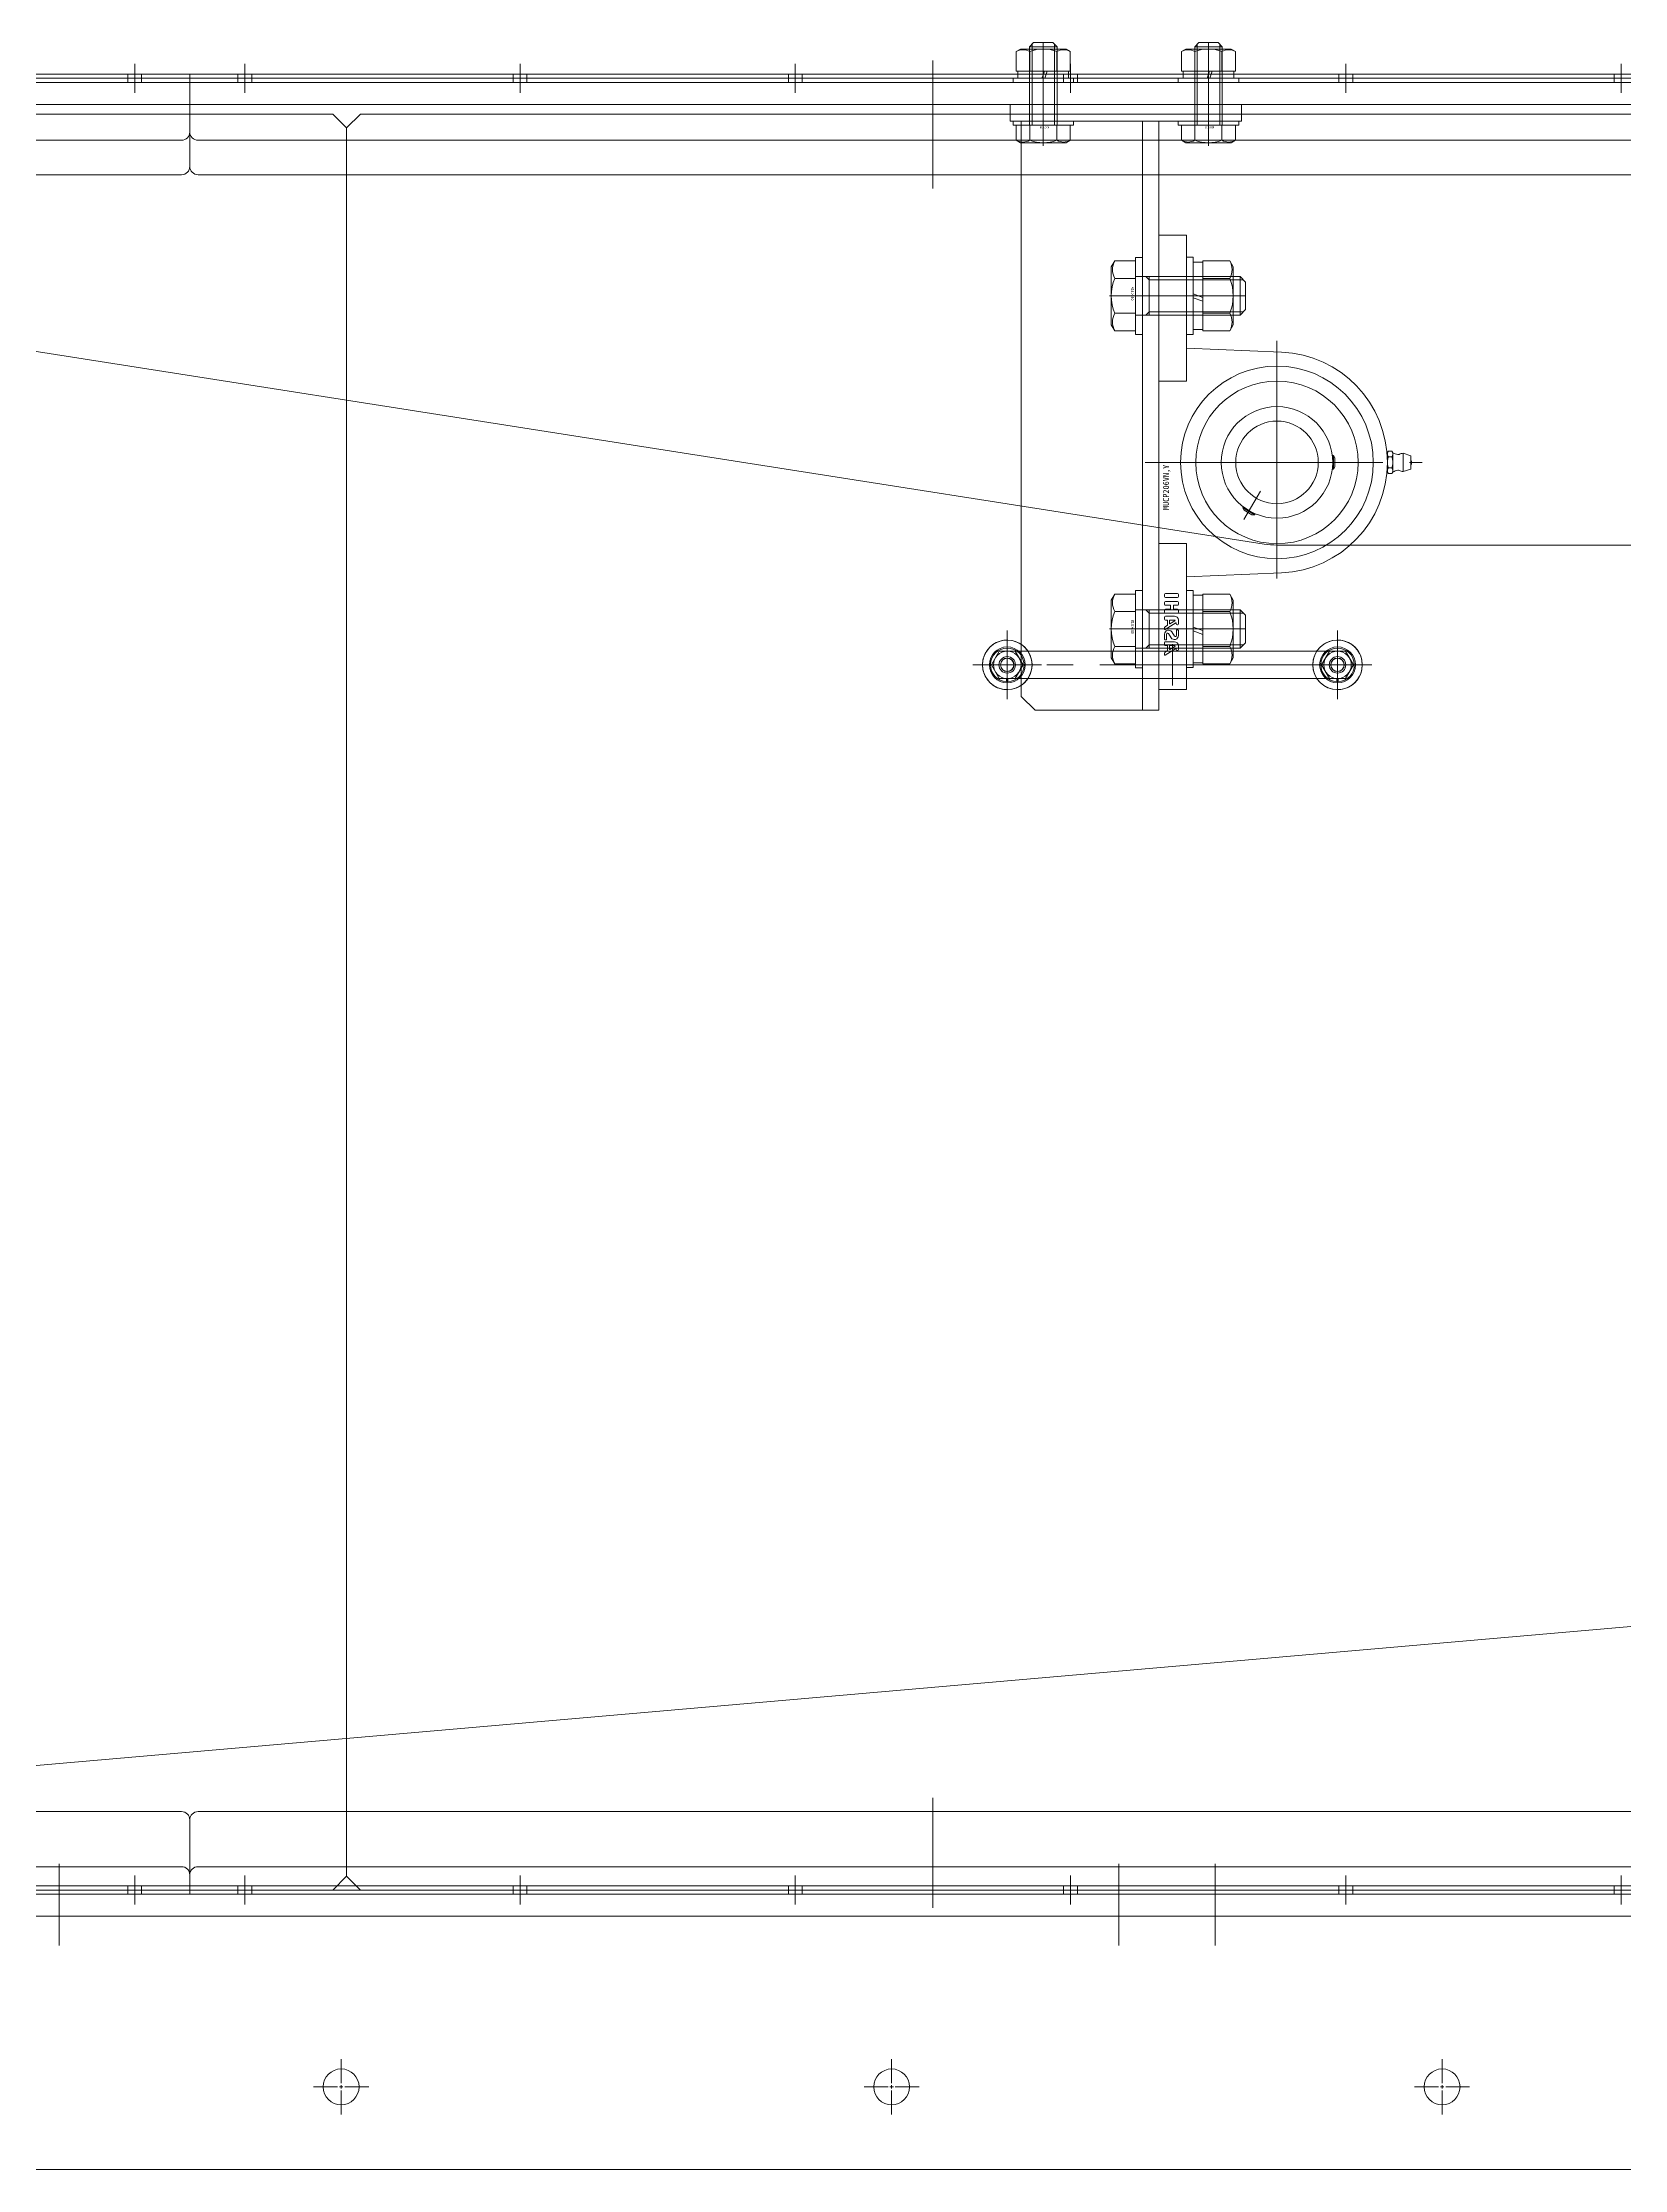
# Model space of a CAD drawing. Units: millimetres at full size. Extents: x -32787 to 32787, y -11878 to 14562.
# Drawn here: x -22022 to -21448, y 6488 to 7261 of the extents above; entities that cross this region are included whole.
import ezdxf
from ezdxf.enums import TextEntityAlignment as Align

# ---------------------------------------------------------------- set-up
doc = ezdxf.new("R2010")
doc.units = ezdxf.units.MM
doc.header["$LTSCALE"] = 9.6
doc.linetypes.add('CHAIN2', pattern=[12, 9, -1, 1, -1])
doc.linetypes.add('DOUBLE_CHAIN2', pattern=[12.8, 9, -1, 0.6, -0.6, 0.6, -1])
for name, color, linetype, lineweight in [('0-5_10_DRAFT', 1, 'Continuous', 9), ('0-7_01_外形線', 134, 'Continuous', 9), ('0-8_04_中心線', 4, 'CHAIN2', 9), ('0-9_03_かくれ線', 5, 'Continuous', 9), ('0-A_06_PHANTOM', 2, 'DOUBLE_CHAIN2', 9), ('0-B_02_細線', 6, 'Continuous', 9), ('0-D_10_補助線', 1, 'Continuous', 9)]:
    doc.layers.add(name, color=color, linetype=linetype, lineweight=lineweight)
doc.styles.add('ＭＳ ゴシック', font='')
doc.styles.get('ＭＳ ゴシック').set_extended_font_data('MS Gothic')

# ---------------------------------------------------------------- blocks, each defined once
blk = doc.blocks.new('A$C630344D5_1_1_1')
at = {"layer": '0-5_10_DRAFT'}
for p, q in [((1160, 174.77), (1160, 185.63)), ((1165.43, 180.2), (1154.57, 180.2))]:
    blk.add_line(p, q, dxfattribs=at)
at = {"layer": '0-9_03_かくれ線'}
for p, q in [((2034.004, 286.766), (1164.644, 150.562)), ((1160, 150.2), (280, 150.2)), ((312.606, -179.913), (1997.395, -326.787))]:
    blk.add_line(p, q, dxfattribs=at)
blk.add_arc((1160, 180.2), 30, 270, 278.90426, dxfattribs=at)
blk = doc.blocks.new('U5471')
at = {"layer": '0-8_04_中心線'}
for p, q in [((0, 1.8), (0, 12.5)), ((-12.5, 0), (-1.8, 0)), ((1.8, 0), (12.5, 0)), ((0, -12.5), (0, -1.8))]:
    blk.add_line(p, q, dxfattribs=at)
at = {"layer": '0-8_04_中心線', "linetype": 'Continuous'}
for p, q in [((-0.9, 0), (0.9, 0)), ((0, -0.9), (0, 0.9))]:
    blk.add_line(p, q, dxfattribs=at)
blk = doc.blocks.new('U5470')
at = {"layer": '0-8_04_中心線'}
for p, q in [((0, 1.8), (0, 12.5)), ((-12.5, 0), (-1.8, 0)), ((1.8, 0), (12.5, 0)), ((0, -12.5), (0, -1.8))]:
    blk.add_line(p, q, dxfattribs=at)
at = {"layer": '0-8_04_中心線', "linetype": 'Continuous'}
for p, q in [((-0.9, 0), (0.9, 0)), ((0, -0.9), (0, 0.9))]:
    blk.add_line(p, q, dxfattribs=at)
blk = doc.blocks.new('U5472')
at = {"layer": '0-8_04_中心線'}
for p, q in [((0, 1), (0, 8.5)), ((-8.5, 0), (-1, 0)), ((1, 0), (8.5, 0)), ((0, -8.5), (0, -1))]:
    blk.add_line(p, q, dxfattribs=at)
at = {"layer": '0-8_04_中心線', "linetype": 'Continuous'}
for p, q in [((-0.5, 0), (0.5, 0)), ((0, -0.5), (0, 0.5))]:
    blk.add_line(p, q, dxfattribs=at)
blk = doc.blocks.new('U5473')
at = {"layer": '0-8_04_中心線'}
for p, q in [((0, 1), (0, 8.5)), ((-8.5, 0), (-1, 0)), ((1, 0), (8.5, 0)), ((0, -8.5), (0, -1))]:
    blk.add_line(p, q, dxfattribs=at)
at = {"layer": '0-8_04_中心線', "linetype": 'Continuous'}
for p, q in [((-0.5, 0), (0.5, 0)), ((0, -0.5), (0, 0.5))]:
    blk.add_line(p, q, dxfattribs=at)
blk = doc.blocks.new('U6192')
at = {"layer": '0-8_04_中心線'}
for p, q in [((0, 1.3), (0, 10)), ((-10, 0), (-1.3, 0)), ((1.3, 0), (10, 0)), ((0, -10), (0, -1.3))]:
    blk.add_line(p, q, dxfattribs=at)
at = {"layer": '0-8_04_中心線', "linetype": 'Continuous'}
for p, q in [((-0.65, 0), (0.65, 0)), ((0, -0.65), (0, 0.65))]:
    blk.add_line(p, q, dxfattribs=at)
blk = doc.blocks.new('U6193')
at = {"layer": '0-8_04_中心線'}
for p, q in [((0, 1.3), (0, 10)), ((-10, 0), (-1.3, 0)), ((1.3, 0), (10, 0)), ((0, -10), (0, -1.3))]:
    blk.add_line(p, q, dxfattribs=at)
at = {"layer": '0-8_04_中心線', "linetype": 'Continuous'}
for p, q in [((-0.65, 0), (0.65, 0)), ((0, -0.65), (0, 0.65))]:
    blk.add_line(p, q, dxfattribs=at)
blk = doc.blocks.new('U6194')
at = {"layer": '0-8_04_中心線'}
for p, q in [((0, 1.3), (0, 10)), ((-10, 0), (-1.3, 0)), ((1.3, 0), (10, 0)), ((0, -10), (0, -1.3))]:
    blk.add_line(p, q, dxfattribs=at)
at = {"layer": '0-8_04_中心線', "linetype": 'Continuous'}
for p, q in [((-0.65, 0), (0.65, 0)), ((0, -0.65), (0, 0.65))]:
    blk.add_line(p, q, dxfattribs=at)
blk = doc.blocks.new('U6207')
at = {"layer": '0-8_04_中心線'}
for p, q in [((0, 1.3), (0, 10)), ((-10, 0), (-1.3, 0)), ((1.3, 0), (10, 0)), ((0, -10), (0, -1.3))]:
    blk.add_line(p, q, dxfattribs=at)
at = {"layer": '0-8_04_中心線', "linetype": 'Continuous'}
for p, q in [((-0.65, 0), (0.65, 0)), ((0, -0.65), (0, 0.65))]:
    blk.add_line(p, q, dxfattribs=at)
blk = doc.blocks.new('U6208')
at = {"layer": '0-8_04_中心線'}
for p, q in [((0, 1.3), (0, 10)), ((-10, 0), (-1.3, 0)), ((1.3, 0), (10, 0)), ((0, -10), (0, -1.3))]:
    blk.add_line(p, q, dxfattribs=at)
at = {"layer": '0-8_04_中心線', "linetype": 'Continuous'}
for p, q in [((-0.65, 0), (0.65, 0)), ((0, -0.65), (0, 0.65))]:
    blk.add_line(p, q, dxfattribs=at)
blk = doc.blocks.new('U6209')
at = {"layer": '0-8_04_中心線'}
for p, q in [((0, 1.3), (0, 10)), ((-10, 0), (-1.3, 0)), ((1.3, 0), (10, 0)), ((0, -10), (0, -1.3))]:
    blk.add_line(p, q, dxfattribs=at)
at = {"layer": '0-8_04_中心線', "linetype": 'Continuous'}
for p, q in [((-0.65, 0), (0.65, 0)), ((0, -0.65), (0, 0.65))]:
    blk.add_line(p, q, dxfattribs=at)

msp = doc.modelspace()

# ---------------------------------------------------------------- linework, layer by layer
at = {"layer": '0-7_01_外形線'}
for p, q in [((-21668.643, 7257.443), (-21667.078, 7258.346)), ((-21668.643, 7250.346), (-21668.643, 7257.443)), ((-21667.078, 7258.346), (-21650.578, 7258.346)), ((-21663.828, 7259.196), (-21662.328, 7260.696)), ((-21653.828, 7259.196), (-21663.828, 7259.196)), ((-21663.828, 7258.346), (-21663.828, 7259.196)), ((-21663.735, 7250.346), (-21663.735, 7257.443)), ((-21655.328, 7260.696), (-21662.328, 7260.696)), ((-21653.828, 7259.196), (-21655.328, 7260.696)), ((-21653.92, 7250.346), (-21653.92, 7257.443)), ((-21653.828, 7258.346), (-21653.828, 7259.196)), ((-21649.013, 7257.443), (-21650.578, 7258.346)), ((-21649.013, 7250.346), (-21649.013, 7257.443)), ((-21608.643, 7257.443), (-21607.078, 7258.346)), ((-21608.643, 7250.346), (-21608.643, 7257.443)), ((-21607.078, 7258.346), (-21590.578, 7258.346)), ((-21603.828, 7259.196), (-21602.328, 7260.696)), ((-21593.828, 7259.196), (-21603.828, 7259.196)), ((-21603.828, 7258.346), (-21603.828, 7259.196)), ((-21603.735, 7250.346), (-21603.735, 7257.443)), ((-21595.328, 7260.696), (-21602.328, 7260.696)), ((-21593.828, 7259.196), (-21595.328, 7260.696)), ((-21593.92, 7250.346), (-21593.92, 7257.443)), ((-21593.828, 7258.346), (-21593.828, 7259.196)), ((-21589.013, 7257.443), (-21590.578, 7258.346)), ((-21589.013, 7250.346), (-21589.013, 7257.443)), ((-22508.928, 7249.196), (-21968.928, 7249.196)), ((-22388.549, 7246.196), (-20013.928, 7246.196)), ((-21968.928, 7249.196), (-21428.928, 7249.196)), ((-21968.928, 7228.196), (-21968.928, 7249.196)), ((-21968.928, 7228.196), (-21968.928, 7249.196)), ((-21668.643, 7250.346), (-21649.013, 7250.346)), ((-21668.028, 7250.346), (-21658.418, 7250.346)), ((-21668.028, 7249.196), (-21668.028, 7250.346)), ((-21658.813, 7249.196), (-21658.418, 7250.346)), ((-21657.813, 7249.196), (-21657.418, 7250.346)), ((-21657.418, 7250.346), (-21649.628, 7250.346)), ((-21649.628, 7249.196), (-21649.628, 7250.346)), ((-21608.643, 7250.346), (-21589.013, 7250.346)), ((-21608.028, 7250.346), (-21598.418, 7250.346)), ((-21608.028, 7249.196), (-21608.028, 7250.346)), ((-21598.813, 7249.196), (-21598.418, 7250.346)), ((-21597.813, 7249.196), (-21597.418, 7250.346)), ((-21597.418, 7250.346), (-21589.628, 7250.346)), ((-21589.628, 7249.196), (-21589.628, 7250.346)), ((-22388.549, 7238.196), (-20013.928, 7238.196)), ((-22505.928, 7225.196), (-21971.928, 7225.196)), ((-21965.928, 7225.196), (-21431.928, 7225.196)), ((-21911.928, 7225.196), (-21911.928, 6598.171)), ((-21911.928, 6598.171), (-21911.928, 7225.196)), ((-21551.928, 7039.671), (-21671.928, 7039.671)), ((-21551.928, 7029.671), (-21671.928, 7029.671)), ((-22505.928, 6598.171), (-21971.928, 6598.171)), ((-21965.928, 6598.171), (-21431.928, 6598.171)), ((-21968.928, 6595.171), (-21968.928, 6588.196)), ((-21968.928, 6595.171), (-21968.928, 6588.196)), ((-22508.928, 6588.196), (-21968.928, 6588.196)), ((-21968.928, 6588.196), (-21428.928, 6588.196)), ((-20013.928, 6580.196), (-22513.928, 6580.196)), ((-20013.928, 6580.196), (-22513.928, 6580.196))]:
    msp.add_line(p, q, dxfattribs=at)
msp.add_lwpolyline([(-20013.928, 6488.196), (-22513.928, 6488.196), (-22513.928, 6588.196), (-20013.928, 6588.196)], close=True, dxfattribs=at)
msp.add_lwpolyline([(-20013.928, 6488.196), (-22513.928, 6488.196), (-22513.928, 6588.196), (-20013.928, 6588.196)], close=True, dxfattribs=at)
for centre in [(-21913.928, 6518.196), (-21913.928, 6518.196), (-21713.928, 6518.196), (-21713.928, 6518.196), (-21513.928, 6518.196), (-21513.928, 6518.196)]:
    msp.add_circle(centre, 6.5, dxfattribs=at)
for centre, radius, start, end in [((-21666.189, 7253.193), 4.907, 60.00001, 119.99999), ((-21658.828, 7244.567), 13.779, 69.136, 110.864), ((-21651.466, 7253.193), 4.907, 60.00001, 119.99999), ((-21606.189, 7253.193), 4.907, 60.00001, 119.99999), ((-21598.828, 7244.567), 13.779, 69.136, 110.864), ((-21591.467, 7253.193), 4.907, 60.00001, 119.99999), ((-21971.928, 7228.196), 3, 270, 0), ((-21965.928, 7228.196), 3, 180, 270), ((-21671.928, 7034.671), 9, 33.74899, 326.25101), ((-21671.928, 7034.671), 5, 90, 270), ((-21551.928, 7034.671), 9, 213.74899, 146.25101), ((-21551.928, 7034.671), 5, 270, 90), ((-21971.928, 6595.171), 3, 0, 90), ((-21965.928, 6595.171), 3, 90, 180)]:
    msp.add_arc(centre, radius, start, end, dxfattribs=at)
at = {"layer": '0-8_04_中心線'}
for p, q in [((-21698.928, 7254.196), (-21698.928, 7207.696)), ((-21658.828, 7224.296), (-21658.828, 7260.696)), ((-21658.828, 7258.346), (-21658.828, 7250.346)), ((-21658.828, 7257.318), (-21658.828, 7226.919)), ((-21658.828, 7257.318), (-21658.828, 7226.919)), ((-21598.828, 7224.296), (-21598.828, 7260.696)), ((-21598.828, 7258.346), (-21598.828, 7250.346)), ((-21598.828, 7257.318), (-21598.828, 7226.919)), ((-21988.928, 7252.946), (-21988.928, 7242.446)), ((-21988.928, 7252.946), (-21988.928, 7242.446)), ((-21948.928, 7252.946), (-21948.928, 7242.446)), ((-21848.928, 7252.946), (-21848.928, 7242.446)), ((-21748.928, 7252.946), (-21748.928, 7242.446)), ((-21658.828, 7250.346), (-21658.828, 7247.696)), ((-21658.828, 7247.696), (-21658.828, 7246.196)), ((-21648.928, 7252.946), (-21648.928, 7242.446)), ((-21548.928, 7252.946), (-21548.928, 7242.446)), ((-21548.928, 7252.946), (-21548.928, 7242.446)), ((-21448.928, 7252.946), (-21448.928, 7242.446)), ((-21448.928, 7252.946), (-21448.928, 7242.446)), ((-21658.828, 7245.696), (-21658.828, 7223.196)), ((-21598.828, 7245.696), (-21598.828, 7223.196)), ((-21604.828, 7168.696), (-21634.828, 7168.696)), ((-21634.128, 7168.696), (-21585.328, 7168.696)), ((-21621.828, 7168.696), (-21600.828, 7168.696)), ((-21573.928, 7152.404), (-21573.928, 7063.988)), ((-21621.828, 7108.196), (-21521.228, 7108.196)), ((-21585.928, 7087.411), (-21579.928, 7097.804)), ((-21604.828, 7047.696), (-21634.828, 7047.696)), ((-21634.128, 7047.696), (-21585.328, 7047.696)), ((-21621.828, 7047.696), (-21600.828, 7047.696)), ((-21621.828, 7047.696), (-21600.828, 7047.696)), ((-21611.928, 7042.171), (-21611.928, 7027.171)), ((-21551.928, 7034.671), (-21671.928, 7034.671)), ((-21698.928, 6623.171), (-21698.928, 6583.196)), ((-22016.429, 6569.543), (-22016.429, 6599.158)), ((-22016.429, 6569.543), (-22016.429, 6599.158)), ((-21631.429, 6569.543), (-21631.429, 6599.158)), ((-21631.429, 6569.543), (-21631.429, 6599.158)), ((-21596.429, 6569.543), (-21596.429, 6599.158)), ((-21596.429, 6569.543), (-21596.429, 6599.158)), ((-21988.928, 6594.946), (-21988.928, 6584.446)), ((-21948.928, 6594.946), (-21948.928, 6584.446)), ((-21848.928, 6594.946), (-21848.928, 6584.446)), ((-21748.928, 6594.946), (-21748.928, 6584.446)), ((-21648.928, 6594.946), (-21648.928, 6584.446)), ((-21548.928, 6594.946), (-21548.928, 6584.446)), ((-21448.928, 6594.946), (-21448.928, 6584.446))]:
    msp.add_line(p, q, dxfattribs=at)
at = {"layer": '0-9_03_かくれ線'}
for p, q in [((-21663.828, 7230.696), (-21663.828, 7258.346)), ((-21662.928, 7230.696), (-21662.928, 7258.346)), ((-21654.728, 7230.696), (-21654.728, 7258.346)), ((-21653.828, 7230.696), (-21653.828, 7258.346)), ((-21603.828, 7230.696), (-21603.828, 7258.346)), ((-21602.928, 7230.696), (-21602.928, 7258.346)), ((-21594.728, 7230.696), (-21594.728, 7258.346)), ((-21593.828, 7230.696), (-21593.828, 7258.346)), ((-22508.928, 7247.696), (-21968.928, 7247.696)), ((-22508.928, 7246.196), (-21968.928, 7246.196)), ((-21991.428, 7249.196), (-21991.428, 7246.196)), ((-21991.428, 7249.196), (-21991.428, 7246.196)), ((-21986.428, 7249.196), (-21986.428, 7246.196)), ((-21986.428, 7249.196), (-21986.428, 7246.196)), ((-21968.928, 7249.196), (-21968.928, 7215.696)), ((-21968.928, 7247.696), (-21428.928, 7247.696)), ((-21968.928, 7246.196), (-21428.928, 7246.196)), ((-21951.428, 7249.196), (-21951.428, 7246.196)), ((-21946.428, 7249.196), (-21946.428, 7246.196)), ((-21851.428, 7249.196), (-21851.428, 7246.196)), ((-21846.428, 7249.196), (-21846.428, 7246.196)), ((-21751.428, 7249.196), (-21751.428, 7246.196)), ((-21746.428, 7249.196), (-21746.428, 7246.196)), ((-21668.028, 7247.696), (-21668.028, 7249.196)), ((-21659.328, 7247.696), (-21658.813, 7249.196)), ((-21658.328, 7247.696), (-21657.813, 7249.196)), ((-21651.428, 7249.196), (-21651.428, 7246.196)), ((-21649.628, 7249.196), (-21649.628, 7247.696)), ((-21646.428, 7249.196), (-21646.428, 7246.196)), ((-21608.028, 7247.696), (-21608.028, 7249.196)), ((-21599.328, 7247.696), (-21598.813, 7249.196)), ((-21598.328, 7247.696), (-21597.813, 7249.196)), ((-21589.628, 7249.196), (-21589.628, 7247.696)), ((-21551.428, 7249.196), (-21551.428, 7246.196)), ((-21551.428, 7249.196), (-21551.428, 7246.196)), ((-21546.428, 7249.196), (-21546.428, 7246.196)), ((-21546.428, 7249.196), (-21546.428, 7246.196)), ((-21451.428, 7249.196), (-21451.428, 7246.196)), ((-21451.428, 7249.196), (-21451.428, 7246.196)), ((-21668.643, 7230.696), (-21668.643, 7225.2)), ((-21668.643, 7230.696), (-21649.013, 7230.696)), ((-21663.735, 7230.696), (-21663.735, 7225.2)), ((-21653.92, 7230.696), (-21653.92, 7225.2)), ((-21649.013, 7230.696), (-21649.013, 7225.2)), ((-21622.828, 7232.196), (-21622.828, 7018.196)), ((-21608.643, 7230.696), (-21608.643, 7225.2)), ((-21608.643, 7230.696), (-21589.013, 7230.696)), ((-21603.735, 7230.696), (-21603.735, 7225.2)), ((-21593.92, 7230.696), (-21593.92, 7225.2)), ((-21589.013, 7230.696), (-21589.013, 7225.2)), ((-21668.643, 7225.2), (-21667.078, 7224.296)), ((-21650.578, 7224.296), (-21667.078, 7224.296)), ((-21649.013, 7225.2), (-21650.578, 7224.296)), ((-21608.643, 7225.2), (-21607.078, 7224.296)), ((-21590.578, 7224.296), (-21607.078, 7224.296)), ((-21589.013, 7225.2), (-21590.578, 7224.296)), ((-22505.928, 7212.696), (-21971.928, 7212.696)), ((-21965.928, 7212.696), (-21431.928, 7212.696)), ((-21616.828, 7190.696), (-21616.828, 7185.696)), ((-21616.828, 7140.196), (-21616.828, 7185.696)), ((-21606.828, 7140.196), (-21606.828, 7185.696)), ((-21632.857, 7181.398), (-21634.128, 7179.196)), ((-21634.128, 7158.196), (-21634.128, 7179.196)), ((-21625.328, 7181.398), (-21632.857, 7181.398)), ((-21625.328, 7181.398), (-21625.328, 7155.994)), ((-21606.828, 7154.696), (-21606.828, 7182.696)), ((-21604.328, 7180.946), (-21604.328, 7169.396)), ((-21604.328, 7180.946), (-21600.828, 7180.946)), ((-21600.828, 7181.398), (-21591.099, 7181.398)), ((-21600.828, 7181.398), (-21600.828, 7155.994)), ((-21600.828, 7180.946), (-21600.828, 7168.122)), ((-21591.099, 7181.398), (-21589.828, 7179.196)), ((-21589.828, 7179.196), (-21589.828, 7158.196)), ((-21625.328, 7175.047), (-21632.857, 7175.047)), ((-21625.328, 7175.696), (-21587.328, 7175.696)), ((-21620.328, 7174.496), (-21621.528, 7175.696)), ((-21620.328, 7175.696), (-21620.328, 7161.696)), ((-21620.328, 7174.496), (-21586.128, 7174.496)), ((-21604.328, 7169.396), (-21600.828, 7168.122)), ((-21600.828, 7175.047), (-21591.099, 7175.047)), ((-21587.328, 7175.696), (-21585.328, 7173.696)), ((-21587.328, 7161.696), (-21587.328, 7175.696)), ((-21585.328, 7163.696), (-21585.328, 7173.696)), ((-21625.328, 7162.345), (-21632.857, 7162.345)), ((-21625.328, 7161.696), (-21587.328, 7161.696)), ((-21620.328, 7162.896), (-21621.528, 7161.696)), ((-21620.328, 7162.896), (-21586.128, 7162.896)), ((-21604.328, 7167.996), (-21604.328, 7156.446)), ((-21604.328, 7167.996), (-21600.828, 7166.722)), ((-21600.828, 7166.722), (-21600.828, 7156.446)), ((-21600.828, 7162.345), (-21591.099, 7162.345)), ((-21587.328, 7161.696), (-21585.328, 7163.696)), ((-21632.857, 7155.994), (-21634.128, 7158.196)), ((-21625.328, 7155.994), (-21632.857, 7155.994)), ((-21606.828, 7154.696), (-21604.328, 7154.696)), ((-21600.828, 7156.446), (-21604.328, 7156.446)), ((-21600.828, 7155.994), (-21591.099, 7155.994)), ((-21591.099, 7155.994), (-21589.828, 7158.196)), ((-21606.828, 7149.696), (-21572.265, 7148.262)), ((-21616.828, 7140.196), (-21616.828, 7137.696)), ((-21606.828, 7140.196), (-21606.828, 7137.696)), ((-21616.828, 7078.696), (-21616.828, 7137.696)), ((-21616.828, 7137.696), (-21606.828, 7137.696)), ((-21553.833, 7110.696), (-21553.428, 7110.696)), ((-21553.428, 7110.696), (-21553.428, 7105.696)), ((-21552.928, 7109.83), (-21553.428, 7110.696)), ((-21552.928, 7109.83), (-21552.928, 7106.562)), ((-21533.828, 7111.371), (-21533.954, 7111.371)), ((-21533.828, 7111.696), (-21533.515, 7112.237)), ((-21532.14, 7112.237), (-21533.515, 7112.237)), ((-21532.14, 7110.217), (-21533.515, 7110.217)), ((-21531.828, 7111.696), (-21532.14, 7112.237)), ((-21531.828, 7111.696), (-21531.828, 7111.227)), ((-21531.828, 7111.227), (-21531.828, 7108.196)), ((-21531.828, 7108.196), (-21531.828, 7105.165)), ((-21528.028, 7104.896), (-21528.028, 7111.496)), ((-21525.328, 7110.596), (-21528.028, 7111.496)), ((-21525.328, 7105.796), (-21525.328, 7110.596)), ((-21553.833, 7105.696), (-21553.428, 7105.696)), ((-21552.928, 7106.562), (-21553.428, 7105.696)), ((-21533.828, 7105.021), (-21533.954, 7105.021)), ((-21533.828, 7104.696), (-21533.515, 7104.155)), ((-21532.14, 7106.175), (-21533.515, 7106.175)), ((-21533.515, 7104.155), (-21532.14, 7104.155)), ((-21531.828, 7104.696), (-21532.14, 7104.155)), ((-21531.828, 7105.165), (-21531.828, 7104.696)), ((-21525.328, 7105.796), (-21528.028, 7104.896)), ((-21586.14, 7092.043), (-21586.343, 7091.693)), ((-21582.013, 7089.193), (-21586.343, 7091.693)), ((-21585.843, 7090.826), (-21586.343, 7091.693)), ((-21583.013, 7089.193), (-21585.843, 7090.826)), ((-21583.013, 7089.193), (-21582.013, 7089.193)), ((-21581.81, 7089.543), (-21582.013, 7089.193)), ((-21616.828, 7078.696), (-21616.828, 7076.196)), ((-21616.828, 7078.696), (-21606.828, 7078.696)), ((-21616.828, 7030.696), (-21616.828, 7076.196)), ((-21606.828, 7078.696), (-21606.828, 7076.196)), ((-21606.828, 7030.696), (-21606.828, 7076.196)), ((-21572.265, 7068.131), (-21606.828, 7066.696)), ((-21606.828, 7033.696), (-21606.828, 7061.696)), ((-21632.857, 7060.398), (-21634.128, 7058.196)), ((-21634.128, 7037.196), (-21634.128, 7058.196)), ((-21625.328, 7060.398), (-21632.857, 7060.398)), ((-21625.328, 7054.047), (-21632.857, 7054.047)), ((-21625.328, 7060.398), (-21625.328, 7034.994)), ((-21625.328, 7054.696), (-21587.328, 7054.696)), ((-21620.328, 7053.496), (-21621.528, 7054.696)), ((-21620.328, 7054.696), (-21620.328, 7040.696)), ((-21620.328, 7053.496), (-21586.128, 7053.496)), ((-21604.328, 7059.946), (-21604.328, 7048.396)), ((-21604.328, 7059.946), (-21600.828, 7059.946)), ((-21600.828, 7060.398), (-21591.099, 7060.398)), ((-21600.828, 7060.398), (-21600.828, 7034.994)), ((-21600.828, 7059.946), (-21600.828, 7047.122)), ((-21600.828, 7054.047), (-21591.099, 7054.047)), ((-21591.099, 7060.398), (-21589.828, 7058.196)), ((-21589.828, 7058.196), (-21589.828, 7037.196)), ((-21587.328, 7054.696), (-21585.328, 7052.696)), ((-21587.328, 7040.696), (-21587.328, 7054.696)), ((-21604.328, 7048.396), (-21600.828, 7047.122)), ((-21604.328, 7046.996), (-21604.328, 7035.446)), ((-21604.328, 7046.996), (-21600.828, 7045.722)), ((-21600.828, 7045.722), (-21600.828, 7035.446)), ((-21585.328, 7042.696), (-21585.328, 7052.696)), ((-21625.328, 7041.345), (-21632.857, 7041.345)), ((-21625.328, 7040.696), (-21587.328, 7040.696)), ((-21620.328, 7041.896), (-21621.528, 7040.696)), ((-21620.328, 7041.896), (-21586.128, 7041.896)), ((-21600.828, 7041.345), (-21591.099, 7041.345)), ((-21587.328, 7040.696), (-21585.328, 7042.696)), ((-21632.857, 7034.994), (-21634.128, 7037.196)), ((-21625.328, 7034.994), (-21632.857, 7034.994)), ((-21606.828, 7033.696), (-21604.328, 7033.696)), ((-21606.828, 7030.696), (-21606.828, 7025.696)), ((-21600.828, 7035.446), (-21604.328, 7035.446)), ((-21600.828, 7034.994), (-21591.099, 7034.994)), ((-21591.099, 7034.994), (-21589.828, 7037.196)), ((-21672.153, 7029.671), (-21672.153, 7028.575)), ((-21671.703, 7029.671), (-21671.703, 7028.575)), ((-21552.153, 7029.671), (-21552.153, 7028.575)), ((-21551.703, 7029.671), (-21551.703, 7028.575)), ((-22505.928, 6618.171), (-21971.928, 6618.171)), ((-21968.928, 6615.171), (-21968.928, 6588.196)), ((-21965.928, 6618.171), (-21431.928, 6618.171)), ((-22508.928, 6591.171), (-21968.928, 6591.171)), ((-22508.928, 6589.671), (-21968.928, 6589.671)), ((-21991.428, 6591.196), (-21991.428, 6588.196)), ((-21986.428, 6591.196), (-21986.428, 6588.196)), ((-21968.928, 6591.171), (-21428.928, 6591.171)), ((-21968.928, 6589.671), (-21428.928, 6589.671)), ((-21951.428, 6591.196), (-21951.428, 6588.196)), ((-21946.428, 6591.196), (-21946.428, 6588.196)), ((-21851.428, 6591.196), (-21851.428, 6588.196)), ((-21846.428, 6591.196), (-21846.428, 6588.196)), ((-21751.428, 6591.196), (-21751.428, 6588.196)), ((-21746.428, 6591.196), (-21746.428, 6588.196)), ((-21651.428, 6591.196), (-21651.428, 6588.196)), ((-21646.428, 6591.196), (-21646.428, 6588.196)), ((-21551.428, 6591.196), (-21551.428, 6588.196)), ((-21546.428, 6591.196), (-21546.428, 6588.196)), ((-21451.428, 6591.196), (-21451.428, 6588.196))]:
    msp.add_line(p, q, dxfattribs=at)
for points in [[(-21647.828, 7246.196), (-21669.828, 7246.196), (-21669.828, 7247.696), (-21647.828, 7247.696)], [(-21587.828, 7246.196), (-21609.828, 7246.196), (-21609.828, 7247.696), (-21587.828, 7247.696)], [(-21647.828, 7230.696), (-21669.828, 7230.696), (-21669.828, 7232.196), (-21647.828, 7232.196)], [(-21587.828, 7230.696), (-21609.828, 7230.696), (-21609.828, 7232.196), (-21587.828, 7232.196)], [(-21622.828, 7182.638), (-21622.828, 7154.638), (-21625.328, 7154.638), (-21625.328, 7182.638)], [(-21606.828, 7154.696), (-21606.828, 7182.696), (-21604.328, 7182.696), (-21604.328, 7154.696)], [(-21622.828, 7061.638), (-21622.828, 7033.638), (-21625.328, 7033.638), (-21625.328, 7061.638)], [(-21606.828, 7033.696), (-21606.828, 7061.696), (-21604.328, 7061.696), (-21604.328, 7033.696)], [(-21669.041, 7039.671), (-21666.154, 7034.671), (-21669.041, 7029.671), (-21674.815, 7029.671), (-21677.701, 7034.671), (-21674.815, 7039.671)], [(-21549.041, 7039.671), (-21546.154, 7034.671), (-21549.041, 7029.671), (-21554.815, 7029.671), (-21557.701, 7034.671), (-21554.815, 7039.671)]]:
    msp.add_lwpolyline(points, close=True, dxfattribs=at)
for points in [[(-22508.928, 7232.671), (-22506.928, 7234.671), (-21916.928, 7234.671), (-21911.928, 7229.671), (-21911.928, 7225.196)], [(-21911.928, 7225.196), (-21911.928, 7229.671), (-21906.928, 7234.671), (-21243.928, 7234.671), (-21238.928, 7229.671), (-21238.928, 7225.196)], [(-21586.828, 7238.196), (-21586.828, 7232.196), (-21670.828, 7232.196), (-21670.828, 7238.196)], [(-21616.828, 7232.196), (-21616.828, 7018.196), (-21661.828, 7018.196), (-21666.828, 7023.196), (-21666.828, 7232.196)], [(-21616.828, 7190.696), (-21606.828, 7190.696), (-21606.828, 7185.696)], [(-21604.328, 7154.696), (-21604.328, 7182.696), (-21606.828, 7182.696)], [(-21533.828, 7111.227), (-21533.826, 7111.29), (-21533.823, 7111.352), (-21533.816, 7111.414), (-21533.808, 7111.475), (-21533.796, 7111.537), (-21533.783, 7111.598), (-21533.767, 7111.66), (-21533.749, 7111.722), (-21533.728, 7111.784), (-21533.705, 7111.847), (-21533.679, 7111.91), (-21533.652, 7111.974), (-21533.621, 7112.038), (-21533.588, 7112.104), (-21533.553, 7112.17), (-21533.515, 7112.237)], [(-21533.828, 7104.696), (-21533.828, 7105.165), (-21533.828, 7108.196), (-21533.828, 7111.227), (-21533.828, 7111.696)], [(-21533.515, 7110.217), (-21533.553, 7110.284), (-21533.588, 7110.351), (-21533.621, 7110.416), (-21533.652, 7110.481), (-21533.679, 7110.544), (-21533.705, 7110.608), (-21533.728, 7110.67), (-21533.749, 7110.732), (-21533.767, 7110.794), (-21533.783, 7110.856), (-21533.796, 7110.917), (-21533.808, 7110.979), (-21533.816, 7111.041), (-21533.823, 7111.102), (-21533.826, 7111.165), (-21533.828, 7111.227)], [(-21533.828, 7108.196), (-21533.826, 7108.321), (-21533.823, 7108.445), (-21533.816, 7108.569), (-21533.808, 7108.692), (-21533.796, 7108.815), (-21533.783, 7108.938), (-21533.767, 7109.062), (-21533.749, 7109.185), (-21533.728, 7109.31), (-21533.705, 7109.435), (-21533.679, 7109.562), (-21533.652, 7109.689), (-21533.621, 7109.818), (-21533.588, 7109.949), (-21533.553, 7110.082), (-21533.515, 7110.217)], [(-21533.515, 7106.175), (-21533.553, 7106.31), (-21533.588, 7106.443), (-21533.621, 7106.574), (-21533.652, 7106.703), (-21533.679, 7106.831), (-21533.705, 7106.957), (-21533.728, 7107.082), (-21533.749, 7107.207), (-21533.767, 7107.33), (-21533.783, 7107.454), (-21533.796, 7107.577), (-21533.808, 7107.7), (-21533.816, 7107.823), (-21533.823, 7107.947), (-21533.826, 7108.071), (-21533.828, 7108.196)], [(-21532.14, 7112.237), (-21532.102, 7112.17), (-21532.067, 7112.104), (-21532.034, 7112.038), (-21532.004, 7111.974), (-21531.976, 7111.91), (-21531.951, 7111.847), (-21531.928, 7111.784), (-21531.907, 7111.722), (-21531.889, 7111.66), (-21531.873, 7111.598), (-21531.859, 7111.537), (-21531.848, 7111.475), (-21531.839, 7111.414), (-21531.833, 7111.352), (-21531.829, 7111.29), (-21531.828, 7111.227), (-21531.829, 7111.165), (-21531.833, 7111.102), (-21531.839, 7111.041), (-21531.848, 7110.979), (-21531.859, 7110.917), (-21531.873, 7110.856), (-21531.889, 7110.794), (-21531.907, 7110.732), (-21531.928, 7110.67), (-21531.951, 7110.608), (-21531.976, 7110.544), (-21532.004, 7110.481), (-21532.034, 7110.416), (-21532.067, 7110.351), (-21532.102, 7110.284), (-21532.14, 7110.217), (-21532.102, 7110.082), (-21532.067, 7109.949), (-21532.034, 7109.818), (-21532.004, 7109.689), (-21531.976, 7109.562), (-21531.951, 7109.435), (-21531.928, 7109.31)], [(-21531.928, 7109.31), (-21531.907, 7109.185), (-21531.889, 7109.062), (-21531.873, 7108.938), (-21531.859, 7108.815), (-21531.848, 7108.692), (-21531.839, 7108.569), (-21531.833, 7108.445), (-21531.829, 7108.321), (-21531.828, 7108.196), (-21531.829, 7108.071), (-21531.833, 7107.947), (-21531.839, 7107.823), (-21531.848, 7107.7), (-21531.859, 7107.577), (-21531.873, 7107.454), (-21531.889, 7107.33), (-21531.907, 7107.207), (-21531.928, 7107.082), (-21531.951, 7106.957), (-21531.976, 7106.831), (-21532.004, 7106.703), (-21532.034, 7106.574), (-21532.067, 7106.443), (-21532.102, 7106.31), (-21532.14, 7106.175), (-21532.102, 7106.108), (-21532.067, 7106.041), (-21532.034, 7105.976), (-21532.004, 7105.912), (-21531.976, 7105.848), (-21531.951, 7105.785), (-21531.928, 7105.722), (-21531.907, 7105.66), (-21531.889, 7105.598), (-21531.873, 7105.536), (-21531.859, 7105.475), (-21531.848, 7105.413), (-21531.839, 7105.351), (-21531.833, 7105.29)], [(-21533.828, 7105.165), (-21533.826, 7105.228), (-21533.823, 7105.29), (-21533.816, 7105.351), (-21533.808, 7105.413), (-21533.796, 7105.475), (-21533.783, 7105.536), (-21533.767, 7105.598), (-21533.749, 7105.66), (-21533.728, 7105.722), (-21533.705, 7105.785), (-21533.679, 7105.848), (-21533.652, 7105.912), (-21533.621, 7105.976), (-21533.588, 7106.041), (-21533.553, 7106.108), (-21533.515, 7106.175)], [(-21533.515, 7104.155), (-21533.553, 7104.222), (-21533.588, 7104.288), (-21533.621, 7104.354), (-21533.652, 7104.418), (-21533.679, 7104.482), (-21533.705, 7104.545), (-21533.728, 7104.608), (-21533.749, 7104.67), (-21533.767, 7104.732), (-21533.783, 7104.794), (-21533.796, 7104.855), (-21533.808, 7104.917), (-21533.816, 7104.978), (-21533.823, 7105.04), (-21533.826, 7105.102), (-21533.828, 7105.165)], [(-21531.833, 7105.29), (-21531.829, 7105.228), (-21531.828, 7105.165), (-21531.829, 7105.102), (-21531.833, 7105.04), (-21531.839, 7104.978), (-21531.848, 7104.917), (-21531.859, 7104.855), (-21531.873, 7104.794), (-21531.889, 7104.732), (-21531.907, 7104.67), (-21531.928, 7104.608), (-21531.951, 7104.545), (-21531.976, 7104.482), (-21532.004, 7104.418), (-21532.034, 7104.354), (-21532.067, 7104.288), (-21532.102, 7104.222), (-21532.14, 7104.155)], [(-21604.328, 7033.696), (-21604.328, 7061.696), (-21606.828, 7061.696)], [(-21616.828, 7030.696), (-21616.828, 7025.696), (-21606.828, 7025.696)], [(-22508.928, 6591.671), (-22506.928, 6589.671), (-21916.928, 6589.671), (-21911.928, 6594.671), (-21911.928, 6598.171)], [(-21355.928, 6598.171), (-21355.928, 6594.671), (-21360.928, 6589.671), (-21906.928, 6589.671), (-21911.928, 6594.671), (-21911.928, 6598.171)]]:
    msp.add_lwpolyline(points, dxfattribs=at)
for centre, radius in [((-21573.928, 7108.196), 35), ((-21573.928, 7108.196), 29.509), ((-21573.928, 7108.196), 29.509), ((-21573.928, 7108.196), 20.25), ((-21573.928, 7108.196), 15), ((-21671.928, 7034.671), 9), ((-21671.928, 7034.671), 6.5), ((-21671.928, 7034.671), 5), ((-21671.928, 7034.671), 3), ((-21671.928, 7034.671), 3), ((-21551.928, 7034.671), 9), ((-21551.928, 7034.671), 6.5), ((-21551.928, 7034.671), 5), ((-21551.928, 7034.671), 3), ((-21551.928, 7034.671), 3), ((-21671.928, 7034.671), 2.458), ((-21671.928, 7034.671), 2.4), ((-21551.928, 7034.671), 2.458), ((-21551.928, 7034.671), 2.4)]:
    msp.add_circle(centre, radius, dxfattribs=at)
for centre, radius, start, end in [((-21666.189, 7229.45), 4.907, 240.00001, 299.99999), ((-21658.828, 7238.075), 13.779, 249.136, 290.864), ((-21651.466, 7229.45), 4.907, 240.00001, 299.99999), ((-21606.189, 7229.45), 4.907, 240.00001, 299.99999), ((-21598.828, 7238.075), 13.779, 249.136, 290.864), ((-21591.466, 7229.45), 4.907, 240.00001, 299.99999), ((-21971.928, 7215.696), 3, 270, 0), ((-21965.928, 7215.696), 3, 180, 270), ((-21627.357, 7178.222), 6.351, 150.00001, 209.99999), ((-21596.599, 7178.222), 6.351, 330.00001, 29.99999), ((-21617.627, 7168.696), 16.5, 157.36311, 202.63689), ((-21606.328, 7168.696), 16.5, 337.36311, 22.63689), ((-21627.357, 7159.17), 6.351, 150.00001, 209.99999), ((-21596.599, 7159.17), 6.351, 330.00001, 29.99999), ((-21573.928, 7108.196), 40.1, 272.37663, 87.62337), ((-21528.897, 7116.932), 6, 240.76098, 258.65336), ((-21529.92, 7111.833), 0.8, 258.65336, 297.48703), ((-21528.028, 7108.196), 3.3, 90, 117.48703), ((-21526.615, 7108.196), 1.587, 324.19606, 35.80394), ((-21528.897, 7099.461), 6, 101.34664, 119.23902), ((-21529.92, 7104.559), 0.8, 62.51297, 101.34664), ((-21528.028, 7108.196), 3.3, 242.51297, 270), ((-21617.627, 7047.696), 16.5, 157.36311, 202.63689), ((-21627.357, 7057.222), 6.351, 150.00001, 209.99999), ((-21596.599, 7057.222), 6.351, 330.00001, 29.99999), ((-21606.328, 7047.696), 16.5, 337.36311, 22.63689), ((-21671.928, 7034.671), 6.1, 272.11385, 267.88615), ((-21671.928, 7034.671), 5, 270, 90), ((-21671.928, 7034.671), 9, 326.25101, 33.74899), ((-21627.357, 7038.17), 6.351, 150.00001, 209.99999), ((-21596.599, 7038.17), 6.351, 330.00001, 29.99999), ((-21551.928, 7034.671), 9, 146.25101, 213.74899), ((-21551.928, 7034.671), 6.1, 272.11385, 267.88615), ((-21551.928, 7034.671), 5, 90, 270), ((-21971.928, 6615.171), 3, 0, 90), ((-21965.928, 6615.171), 3, 90, 180)]:
    msp.add_arc(centre, radius, start, end, dxfattribs=at)
at = {"layer": '0-B_02_細線'}
for p, q in [((-21662.928, 7258.346), (-21662.928, 7260.096)), ((-21654.728, 7258.346), (-21654.728, 7260.096)), ((-21602.928, 7258.346), (-21602.928, 7260.096)), ((-21594.728, 7258.346), (-21594.728, 7260.096))]:
    msp.add_line(p, q, dxfattribs=at)
at = {"layer": '0-D_10_補助線'}
for p, q in [((-21614.765, 7060.219), (-21614.765, 7059.505)), ((-21614.765, 7056.648), (-21614.765, 7057.362)), ((-21614.765, 7053.791), (-21614.765, 7054.505)), ((-21610.122, 7060.577), (-21614.408, 7060.577)), ((-21614.408, 7059.148), (-21610.122, 7059.148)), ((-21614.408, 7057.719), (-21610.122, 7057.719)), ((-21612.765, 7056.291), (-21614.408, 7056.291)), ((-21614.408, 7054.862), (-21612.765, 7054.862)), ((-21610.122, 7053.434), (-21614.408, 7053.434)), ((-21612.622, 7055.005), (-21612.622, 7056.148)), ((-21611.551, 7056.148), (-21611.551, 7055.005)), ((-21610.122, 7056.291), (-21611.408, 7056.291)), ((-21611.408, 7054.862), (-21610.122, 7054.862)), ((-21609.765, 7059.505), (-21609.765, 7060.219)), ((-21609.765, 7057.362), (-21609.765, 7056.648)), ((-21609.765, 7054.505), (-21609.765, 7053.791)), ((-21614.765, 7051.291), (-21614.765, 7052.005)), ((-21614.765, 7047.622), (-21614.765, 7048.243)), ((-21614.765, 7045.858), (-21614.765, 7043.934)), ((-21614.606, 7048.54), (-21613.725, 7049.127)), ((-21610.704, 7049.946), (-21614.546, 7047.502)), ((-21614.408, 7052.362), (-21611.194, 7052.362)), ((-21613.836, 7050.934), (-21614.408, 7050.934)), ((-21614.051, 7043.934), (-21614.051, 7045.826)), ((-21613.694, 7049.186), (-21613.694, 7050.791)), ((-21613.396, 7046.024), (-21612.382, 7044.502)), ((-21612.979, 7049.631), (-21612.979, 7050.791)), ((-21611.041, 7050.668), (-21612.871, 7049.57)), ((-21612.836, 7050.934), (-21611.114, 7050.934)), ((-21611.134, 7045.129), (-21612.148, 7046.651)), ((-21610.594, 7049.584), (-21610.594, 7049.886)), ((-21610.479, 7047.219), (-21610.479, 7045.328)), ((-21609.908, 7047.362), (-21610.336, 7047.362)), ((-21610.122, 7049.227), (-21610.237, 7049.227)), ((-21609.765, 7050.934), (-21609.765, 7049.584)), ((-21609.765, 7045.295), (-21609.765, 7047.219)), ((-21614.766, 7038.337), (-21614.766, 7038.957)), ((-21614.765, 7042.005), (-21614.765, 7042.719)), ((-21614.622, 7043.791), (-21614.194, 7043.791)), ((-21614.607, 7039.254), (-21613.727, 7039.841)), ((-21610.704, 7040.661), (-21614.546, 7038.216)), ((-21614.408, 7043.077), (-21611.194, 7043.077)), ((-21613.836, 7041.648), (-21614.408, 7041.648)), ((-21613.694, 7039.9), (-21613.694, 7041.505)), ((-21612.979, 7040.346), (-21612.979, 7041.505)), ((-21611.041, 7041.383), (-21612.871, 7040.284)), ((-21612.836, 7041.648), (-21611.114, 7041.648)), ((-21610.594, 7040.298), (-21610.594, 7040.6)), ((-21610.119, 7039.941), (-21610.234, 7039.941)), ((-21609.765, 7041.648), (-21609.765, 7040.298))]:
    msp.add_line(p, q, dxfattribs=at)
for centre, radius, start, end in [((-21614.408, 7060.219), 0.357, 90, 180), ((-21614.408, 7059.505), 0.357, 180, 270), ((-21614.408, 7057.362), 0.357, 90, 180), ((-21614.408, 7056.648), 0.357, 180, 270), ((-21614.408, 7054.505), 0.357, 90, 180), ((-21614.408, 7053.791), 0.357, 180, 270), ((-21612.765, 7056.148), 0.143, 0, 90), ((-21612.765, 7055.005), 0.143, 270, 0), ((-21611.408, 7056.148), 0.143, 90, 180), ((-21611.408, 7055.005), 0.143, 180, 270), ((-21610.122, 7060.219), 0.357, 0, 90), ((-21610.122, 7059.505), 0.357, 270, 0), ((-21610.122, 7057.362), 0.357, 0, 90), ((-21610.122, 7056.648), 0.357, 270, 0), ((-21610.122, 7054.505), 0.357, 0, 90), ((-21610.122, 7053.791), 0.357, 270, 0), ((-21614.408, 7052.005), 0.357, 90, 180), ((-21614.408, 7051.291), 0.357, 180, 270), ((-21614.408, 7048.243), 0.357, 123.69007, 180), ((-21614.622, 7047.622), 0.143, 180, 302.47119), ((-21613.336, 7045.858), 1.429, 33.69007, 180), ((-21613.694, 7045.826), 0.357, 33.69007, 180), ((-21613.836, 7050.791), 0.143, 0, 90), ((-21613.765, 7049.186), 0.0714, 303.69007, 0), ((-21612.836, 7050.791), 0.143, 90, 180), ((-21612.908, 7049.631), 0.0714, 180, 300.96376), ((-21611.194, 7045.295), 1.429, 213.69007, 0), ((-21611.194, 7050.934), 1.429, 0, 90), ((-21610.836, 7045.328), 0.357, 213.69007, 0), ((-21611.114, 7050.791), 0.143, 300.96376, 90), ((-21610.666, 7049.886), 0.0714, 0, 122.47119), ((-21610.237, 7049.584), 0.357, 180, 270), ((-21610.336, 7047.219), 0.143, 90, 180), ((-21610.122, 7049.584), 0.357, 270, 0), ((-21609.908, 7047.219), 0.143, 0, 90), ((-21614.409, 7038.957), 0.357, 123.69007, 180), ((-21614.622, 7043.934), 0.143, 180, 270), ((-21614.408, 7042.719), 0.357, 90, 180), ((-21614.408, 7042.005), 0.357, 180, 270), ((-21614.622, 7038.337), 0.143, 180, 302.47119), ((-21614.194, 7043.934), 0.143, 270, 0), ((-21613.836, 7041.505), 0.143, 0, 90), ((-21613.766, 7039.9), 0.0714, 303.69007, 0), ((-21612.836, 7041.505), 0.143, 90, 180), ((-21612.908, 7040.346), 0.0714, 180, 300.96376), ((-21611.194, 7041.648), 1.429, 0, 90), ((-21611.114, 7041.505), 0.143, 300.96376, 90), ((-21610.666, 7040.6), 0.0714, 0, 122.47119), ((-21610.237, 7040.298), 0.357, 180, 270), ((-21610.122, 7040.298), 0.357, 270, 0)]:
    msp.add_arc(centre, radius, start, end, dxfattribs=at)

# ---------------------------------------------------------------- block references
at = {"layer": '0-8_04_中心線'}
for name, p in [('U5471', (-21671.928, 7034.671)), ('U5470', (-21551.928, 7034.671)), ('U6194', (-21913.928, 6518.196)), ('U6209', (-21913.928, 6518.196)), ('U6193', (-21713.928, 6518.196)), ('U6208', (-21713.928, 6518.196)), ('U6192', (-21513.928, 6518.196)), ('U6207', (-21513.928, 6518.196))]:
    msp.add_blockref(name, p, dxfattribs=at)
at = {"layer": '0-8_04_中心線', "rotation": 90}
for name, p in [('U5473', (-21671.928, 7034.671)), ('U5472', (-21551.928, 7034.671))]:
    msp.add_blockref(name, p, dxfattribs=at)
at = {"layer": '0-A_06_PHANTOM', "xscale": -1}
msp.add_blockref('A$C630344D5_1_1_1', (-20413.928, 6927.996), dxfattribs=at)

# ---------------------------------------------------------------- texts
at = {"layer": '0-9_03_かくれ線', "style": 'ＭＳ ゴシック', "width": 0.8}
for s, height, rotation, p in [('M10×30', 0.7331, 180, (-21656.747, 7230.446)), ('M10×30', 0.7331, 180, (-21596.747, 7230.446)), ('M14×40', 1.1, 270, (-21627.328, 7172.033)), ('M14×40', 1.1, 270, (-21627.328, 7051.033))]:
    msp.add_text(s, height=height, rotation=rotation, dxfattribs=at).set_placement(p, align=Align.BOTTOM_LEFT)
at = {"layer": '0-D_10_補助線', "style": 'ＭＳ ゴシック'}
msp.add_text('MUCP206VN,Y', height=2.199, rotation=90, dxfattribs=at).set_placement((-21612.499, 7090.897), align=Align.BOTTOM_LEFT)

doc.saveas('drawing.dxf')
